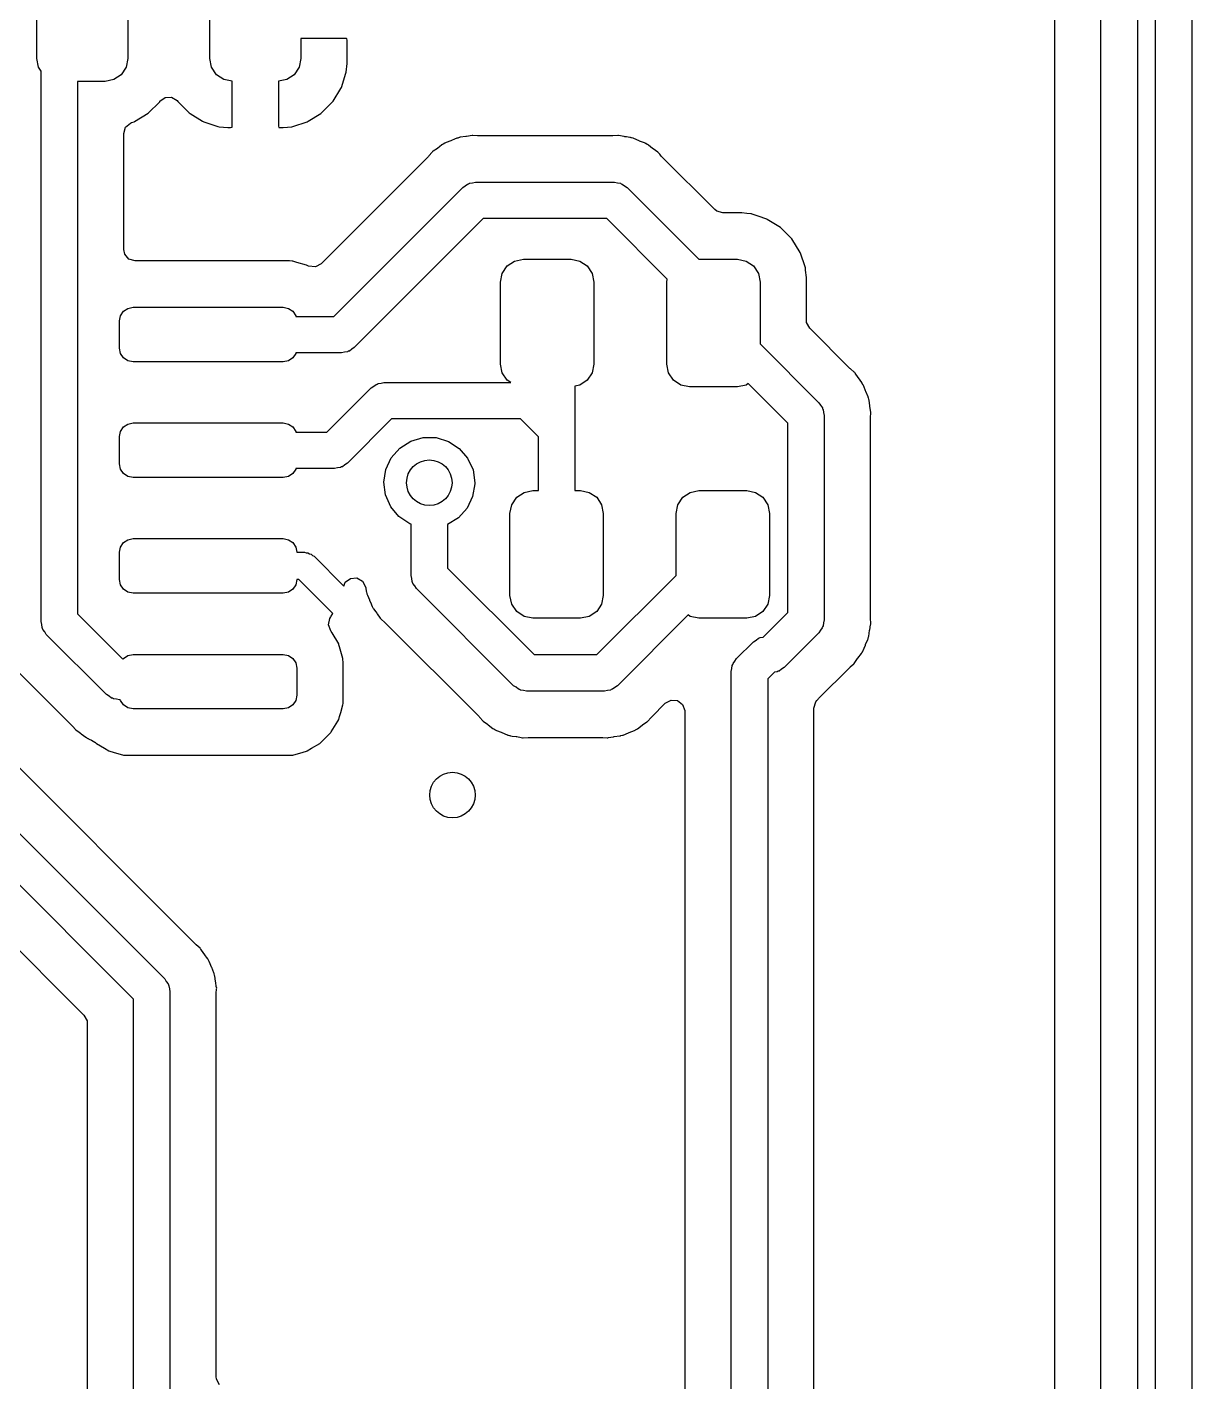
# Model space of a CAD drawing. Extents: x 61 to 228, y -146 to -45.
# Drawn here: x 215.55 to 228.34, y -101.57 to -86.69 of the extents above; entities that cross this region are included whole.
import ezdxf

# ---------------------------------------------------------------- set-up
doc = ezdxf.new("R2010")
doc.units = 0
doc.layers.add('BLACK', color=7, linetype='CONTINUOUS')

msp = doc.modelspace()

# ---------------------------------------------------------------- linework, layer by layer
at = {"layer": 'BLACK', "linetype": 'CONTINUOUS'}
for p, q in [((228.339, -46.529), (228.339, -125.146)), ((227.939, -125.063), (227.939, -46.6119)), ((227.34, -122.898), (227.34, -47.5364)), ((227.74, -47.4535), (227.74, -122.981)), ((226.831, -52.9497), (226.831, -106.043)), ((216.654, -86.0882), (216.654, -87.0382)), ((217.554, -87.0382), (217.554, -86.0882)), ((215.654, -87.0382), (215.654, -86.346)), ((219.048, -86.8172), (218.554, -86.8172)), ((218.554, -86.8172), (218.554, -87.0382)), ((219.056, -86.8189), (219.048, -86.8172)), ((219.058, -86.8201), (219.056, -86.8189)), ((219.062, -86.8353), (219.058, -86.8201)), ((219.062, -87.0853), (219.062, -86.8353)), ((215.673, -87.1339), (215.654, -87.0382)), ((215.7, -87.1742), (215.673, -87.1339)), ((216.635, -87.1339), (216.581, -87.215)), ((216.654, -87.0382), (216.635, -87.1339)), ((217.573, -87.1339), (217.554, -87.0382)), ((217.627, -87.215), (217.573, -87.1339)), ((218.535, -87.1339), (218.481, -87.215)), ((218.554, -87.0382), (218.535, -87.1339)), ((219.052, -87.1861), (219.062, -87.0918)), ((219.062, -87.0918), (219.062, -87.0853)), ((215.7, -93.218), (215.7, -87.1742)), ((216.404, -87.2882), (216.1, -87.2882)), ((216.1, -87.2882), (216.1, -93.1352)), ((216.5, -87.2692), (216.404, -87.2882)), ((216.581, -87.215), (216.5, -87.2692)), ((217.708, -87.2692), (217.627, -87.215)), ((217.8, -87.2874), (217.708, -87.2692)), ((217.8, -87.7827), (217.8, -87.2874)), ((218.4, -87.2692), (218.308, -87.2874)), ((218.308, -87.2874), (218.308, -87.7781)), ((218.481, -87.215), (218.4, -87.2692)), ((218.998, -87.3538), (219.049, -87.1995)), ((219.049, -87.1995), (219.052, -87.1861)), ((218.907, -87.505), (218.992, -87.367)), ((218.992, -87.367), (218.998, -87.3538)), ((216.878, -87.6367), (217.003, -87.5115)), ((217.003, -87.5115), (217.006, -87.507)), ((217.006, -87.507), (217.063, -87.4664)), ((217.063, -87.4664), (217.134, -87.4631)), ((217.134, -87.4631), (217.196, -87.4988)), ((217.196, -87.4988), (217.203, -87.5073)), ((217.203, -87.5073), (217.211, -87.5174)), ((217.211, -87.5174), (217.326, -87.6319)), ((218.783, -87.6311), (218.898, -87.5164)), ((218.898, -87.5164), (218.907, -87.505)), ((216.629, -87.7923), (216.682, -87.7458)), ((216.682, -87.7458), (216.695, -87.7409)), ((216.695, -87.7409), (216.721, -87.7321)), ((216.721, -87.7321), (216.728, -87.7297)), ((216.728, -87.7297), (216.878, -87.6367)), ((217.326, -87.6319), (217.337, -87.641)), ((217.337, -87.641), (217.475, -87.726)), ((217.475, -87.726), (217.488, -87.7322)), ((217.488, -87.7322), (217.643, -87.7833)), ((218.467, -87.7831), (218.621, -87.7316)), ((218.621, -87.7316), (218.634, -87.7254)), ((218.634, -87.7254), (218.772, -87.6401)), ((218.772, -87.6401), (218.783, -87.6311)), ((216.608, -87.8604), (216.629, -87.7923)), ((216.608, -89.1339), (216.608, -87.8604)), ((217.643, -87.7833), (217.656, -87.7862)), ((217.656, -87.7862), (217.75, -87.7959)), ((217.75, -87.7959), (217.757, -87.7962)), ((217.757, -87.7962), (217.782, -87.7962)), ((217.782, -87.7962), (217.797, -87.7917)), ((217.797, -87.7917), (217.798, -87.7903)), ((217.798, -87.7903), (217.8, -87.7827)), ((218.308, -87.7781), (218.312, -87.7933)), ((218.312, -87.7933), (218.314, -87.7945)), ((218.314, -87.7945), (218.322, -87.7962)), ((218.322, -87.7962), (218.351, -87.7962)), ((218.351, -87.7962), (218.358, -87.7959)), ((218.358, -87.7959), (218.453, -87.7859)), ((218.453, -87.7859), (218.467, -87.7831)), ((220.302, -87.9021), (220.295, -87.9048)), ((220.365, -87.8944), (220.302, -87.9021)), ((220.372, -87.8935), (220.365, -87.8944)), ((220.435, -87.8825), (220.372, -87.8935)), ((220.442, -87.883), (220.435, -87.8825)), ((220.492, -87.8864), (220.442, -87.883)), ((220.442, -87.883), (220.442, -87.883)), ((220.501, -87.8867), (220.492, -87.8864)), ((221.971, -87.8867), (220.501, -87.8867)), ((221.979, -87.8865), (221.971, -87.8867)), ((222.033, -87.8833), (221.979, -87.8865)), ((222.041, -87.8829), (222.033, -87.8833)), ((222.033, -87.8833), (222.033, -87.8833)), ((222.104, -87.8945), (222.041, -87.8829)), ((222.11, -87.8956), (222.104, -87.8945)), ((222.13, -87.8982), (222.11, -87.8956)), ((222.166, -87.9029), (222.13, -87.8982)), ((222.173, -87.9039), (222.166, -87.9029)), ((222.166, -87.9029), (222.166, -87.9029)), ((222.181, -87.9067), (222.173, -87.9039)), ((220.053, -88.0237), (220.006, -88.0555)), ((220.058, -88.0198), (220.053, -88.0237)), ((220.077, -88.0053), (220.058, -88.0198)), ((220.103, -87.9855), (220.077, -88.0053)), ((220.109, -87.9809), (220.103, -87.9855)), ((220.103, -87.9855), (220.103, -87.9855)), ((220.116, -87.9778), (220.109, -87.9809)), ((220.118, -87.9765), (220.116, -87.9778)), ((220.133, -87.9683), (220.118, -87.9765)), ((220.135, -87.967), (220.133, -87.9683)), ((220.141, -87.9627), (220.135, -87.967)), ((220.148, -87.96), (220.141, -87.9627)), ((220.201, -87.9401), (220.148, -87.96)), ((220.207, -87.9376), (220.201, -87.9401)), ((220.241, -87.9226), (220.207, -87.9376)), ((220.266, -87.912), (220.241, -87.9226)), ((220.273, -87.9107), (220.266, -87.912)), ((220.276, -87.9099), (220.273, -87.9107)), ((220.292, -87.9054), (220.276, -87.9099)), ((220.295, -87.9048), (220.292, -87.9054)), ((222.183, -87.9073), (222.181, -87.9067)), ((222.199, -87.912), (222.183, -87.9073)), ((222.202, -87.9128), (222.199, -87.912)), ((222.209, -87.9142), (222.202, -87.9128)), ((222.268, -87.9404), (222.209, -87.9142)), ((222.274, -87.943), (222.268, -87.9404)), ((222.326, -87.9634), (222.274, -87.943)), ((222.333, -87.9662), (222.326, -87.9634)), ((222.326, -87.9634), (222.326, -87.9634)), ((222.339, -87.9706), (222.333, -87.9662)), ((222.342, -87.9718), (222.339, -87.9706)), ((222.357, -87.9802), (222.342, -87.9718)), ((222.359, -87.9816), (222.357, -87.9802)), ((222.366, -87.9847), (222.359, -87.9816)), ((222.372, -87.9894), (222.366, -87.9847)), ((222.416, -88.0241), (222.372, -87.9894)), ((222.421, -88.0281), (222.416, -88.0241)), ((222.474, -88.0648), (222.421, -88.0281)), ((219.954, -88.1116), (218.776, -89.2895)), ((219.959, -88.1064), (219.954, -88.1116)), ((219.995, -88.0655), (219.959, -88.1064)), ((220, -88.0598), (219.995, -88.0655)), ((219.995, -88.0655), (219.995, -88.0655)), ((220.006, -88.0555), (220, -88.0598)), ((220.006, -88.0555), (220.006, -88.0555)), ((222.495, -88.0889), (222.474, -88.0648)), ((222.512, -88.1084), (222.495, -88.0889)), ((222.517, -88.1147), (222.512, -88.1084)), ((223.099, -88.696), (222.517, -88.1147)), ((218.916, -89.8684), (220.331, -88.4535)), ((220.331, -88.4535), (220.359, -88.4358)), ((220.359, -88.4358), (220.385, -88.415)), ((220.385, -88.415), (220.396, -88.4124)), ((220.396, -88.4124), (220.406, -88.4063)), ((220.406, -88.4063), (220.439, -88.4026)), ((220.439, -88.4026), (220.472, -88.3952)), ((220.472, -88.3952), (221.996, -88.3952)), ((221.996, -88.3952), (222.029, -88.4027)), ((222.029, -88.4027), (222.062, -88.4064)), ((222.062, -88.4064), (222.072, -88.4126)), ((222.072, -88.4126), (222.083, -88.4151)), ((222.083, -88.4151), (222.109, -88.436)), ((222.109, -88.436), (222.137, -88.4538)), ((222.137, -88.4538), (222.925, -89.2414)), ((220.555, -88.7952), (219.14, -90.2101)), ((221.913, -88.7952), (220.555, -88.7952)), ((222.578, -89.4602), (221.913, -88.7952)), ((223.12, -88.7129), (223.099, -88.696)), ((223.188, -88.7329), (223.12, -88.7129)), ((223.397, -88.7329), (223.188, -88.7329)), ((223.452, -88.7385), (223.397, -88.7329)), ((223.495, -88.7429), (223.452, -88.7385)), ((223.502, -88.7436), (223.495, -88.7429)), ((223.495, -88.7429), (223.495, -88.7429)), ((223.508, -88.7458), (223.502, -88.7436)), ((223.574, -88.7677), (223.508, -88.7458)), ((223.508, -88.7458), (223.508, -88.7458)), ((223.67, -88.7993), (223.574, -88.7677)), ((223.676, -88.8031), (223.67, -88.7993)), ((223.786, -88.8711), (223.676, -88.8031)), ((223.676, -88.8031), (223.676, -88.8031)), ((223.82, -88.8921), (223.786, -88.8711)), ((223.945, -89.0171), (223.82, -88.8921)), ((224.038, -89.1675), (223.945, -89.0171)), ((216.62, -89.1862), (216.608, -89.1339)), ((216.666, -89.2399), (216.62, -89.1862)), ((216.734, -89.2599), (216.666, -89.2399)), ((220.901, -89.2604), (220.997, -89.2414)), ((220.997, -89.2414), (221.522, -89.2414)), ((221.522, -89.2414), (221.618, -89.2604)), ((222.925, -89.2414), (223.347, -89.2414)), ((223.347, -89.2414), (223.443, -89.2604)), ((224.041, -89.1744), (224.038, -89.1675)), ((224.091, -89.3251), (224.041, -89.1744)), ((218.426, -89.2599), (216.734, -89.2599)), ((218.429, -89.2601), (218.426, -89.2599)), ((218.457, -89.2623), (218.429, -89.2601)), ((218.429, -89.2601), (218.429, -89.2601)), ((218.464, -89.2628), (218.457, -89.2623)), ((218.457, -89.2623), (218.457, -89.2623)), ((218.511, -89.2766), (218.464, -89.2628)), ((218.616, -89.307), (218.511, -89.2766)), ((218.624, -89.3093), (218.616, -89.307)), ((218.616, -89.307), (218.616, -89.307)), ((218.63, -89.3133), (218.624, -89.3093)), ((218.637, -89.316), (218.63, -89.3133)), ((218.713, -89.3235), (218.637, -89.316)), ((218.776, -89.2895), (218.713, -89.3235)), ((220.766, -89.3957), (220.82, -89.3146)), ((220.82, -89.3146), (220.901, -89.2604)), ((221.618, -89.2604), (221.699, -89.3146)), ((221.699, -89.3146), (221.753, -89.3957)), ((223.443, -89.2604), (223.524, -89.3146)), ((223.524, -89.3146), (223.578, -89.3957)), ((224.094, -89.3352), (224.091, -89.3251)), ((224.095, -89.3421), (224.094, -89.3352)), ((224.097, -89.3602), (224.095, -89.3421)), ((224.095, -89.3421), (224.095, -89.3421)), ((224.105, -89.441), (224.097, -89.3602)), ((220.747, -89.4914), (220.766, -89.3957)), ((220.747, -90.3914), (220.747, -89.4914)), ((221.753, -89.3957), (221.772, -89.4914)), ((221.772, -89.4914), (221.772, -90.3914)), ((222.572, -89.4914), (222.578, -89.4602)), ((222.572, -90.3914), (222.572, -89.4914)), ((223.578, -89.3957), (223.597, -89.4914)), ((223.597, -89.4914), (223.597, -90.1711)), ((224.105, -89.9082), (224.105, -89.441)), ((216.571, -89.861), (216.604, -89.8123)), ((216.604, -89.8123), (216.652, -89.7798)), ((216.652, -89.7798), (216.71, -89.7684)), ((216.71, -89.7684), (218.36, -89.7684)), ((218.36, -89.7684), (218.417, -89.7798)), ((218.417, -89.7798), (218.466, -89.8123)), ((218.466, -89.8123), (218.498, -89.861)), ((216.56, -89.9184), (216.571, -89.861)), ((216.56, -90.2184), (216.56, -89.9184)), ((218.498, -89.861), (218.5, -89.8684)), ((218.5, -89.8684), (218.916, -89.8684)), ((224.108, -89.935), (224.105, -89.9082)), ((224.142, -89.9973), (224.108, -89.935)), ((224.584, -90.439), (224.142, -89.9973)), ((216.571, -90.2758), (216.56, -90.2184)), ((216.604, -90.3245), (216.571, -90.2758)), ((218.498, -90.2758), (218.466, -90.3245)), ((218.5, -90.2684), (218.498, -90.2758)), ((218.999, -90.2684), (218.5, -90.2684)), ((219.031, -90.261), (218.999, -90.2684)), ((219.065, -90.2573), (219.031, -90.261)), ((219.074, -90.2512), (219.065, -90.2573)), ((219.086, -90.2486), (219.074, -90.2512)), ((219.112, -90.2278), (219.086, -90.2486)), ((219.14, -90.2101), (219.112, -90.2278)), ((223.597, -90.1711), (224.242, -90.8162)), ((216.652, -90.357), (216.604, -90.3245)), ((216.71, -90.3684), (216.652, -90.357)), ((218.36, -90.3684), (216.71, -90.3684)), ((218.417, -90.357), (218.36, -90.3684)), ((218.466, -90.3245), (218.417, -90.357)), ((220.766, -90.4871), (220.747, -90.3914)), ((221.772, -90.3914), (221.753, -90.4871)), ((222.591, -90.4871), (222.572, -90.3914)), ((220.82, -90.5682), (220.766, -90.4871)), ((220.86, -90.5945), (220.82, -90.5682)), ((221.699, -90.5682), (221.618, -90.6224)), ((221.753, -90.4871), (221.699, -90.5682)), ((222.645, -90.5682), (222.591, -90.4871)), ((222.726, -90.6224), (222.645, -90.5682)), ((224.589, -90.444), (224.584, -90.439)), ((224.629, -90.4793), (224.589, -90.444)), ((224.636, -90.4854), (224.629, -90.4793)), ((224.64, -90.4917), (224.636, -90.4854)), ((224.672, -90.5381), (224.64, -90.4917)), ((224.64, -90.4917), (224.64, -90.4917)), ((224.676, -90.5434), (224.672, -90.5381)), ((224.715, -90.5941), (224.676, -90.5434)), ((218.84, -91.1384), (219.325, -90.6528)), ((219.325, -90.6528), (219.354, -90.6351)), ((219.354, -90.6351), (219.38, -90.6143)), ((219.38, -90.6143), (219.391, -90.6117)), ((219.391, -90.6117), (219.401, -90.6056)), ((219.401, -90.6056), (219.434, -90.6019)), ((219.434, -90.6019), (219.466, -90.5945)), ((219.466, -90.5945), (220.86, -90.5945)), ((221.618, -90.6224), (221.563, -90.6332)), ((221.563, -90.6332), (221.563, -91.7814)), ((222.822, -90.6414), (222.726, -90.6224)), ((223.347, -90.6414), (222.822, -90.6414)), ((223.443, -90.6224), (223.347, -90.6414)), ((223.467, -90.6064), (223.443, -90.6224)), ((223.9, -91.0402), (223.467, -90.6064)), ((224.718, -90.601), (224.715, -90.5941)), ((224.719, -90.6033), (224.718, -90.601)), ((224.727, -90.6181), (224.719, -90.6033)), ((224.729, -90.6205), (224.727, -90.6181)), ((224.733, -90.6267), (224.729, -90.6205)), ((224.736, -90.6339), (224.733, -90.6267)), ((224.755, -90.6865), (224.736, -90.6339)), ((224.736, -90.6339), (224.736, -90.6339)), ((224.758, -90.6926), (224.755, -90.6865)), ((224.784, -90.7511), (224.758, -90.6926)), ((224.242, -90.8162), (224.26, -90.8445)), ((224.26, -90.8445), (224.281, -90.8707)), ((224.281, -90.8707), (224.283, -90.8819)), ((224.785, -90.7586), (224.784, -90.7511)), ((224.786, -90.7611), (224.785, -90.7586)), ((224.79, -90.7774), (224.786, -90.7611)), ((224.791, -90.7801), (224.79, -90.7774)), ((224.794, -90.7872), (224.791, -90.7801)), ((224.801, -90.8504), (224.794, -90.7872)), ((224.801, -90.8506), (224.801, -90.8504)), ((224.802, -90.8571), (224.801, -90.8506)), ((224.813, -90.92), (224.802, -90.8571)), ((219.549, -90.9945), (219.064, -91.4801)), ((220.967, -90.9945), (219.549, -90.9945)), ((221.163, -91.1907), (220.967, -90.9945)), ((224.283, -90.8819), (224.289, -90.8916)), ((224.289, -90.8916), (224.293, -90.9248)), ((224.293, -90.9248), (224.3, -90.9574)), ((224.3, -90.9574), (224.3, -93.201)), ((224.809, -90.9777), (224.813, -90.9276)), ((224.809, -90.9863), (224.809, -90.9777)), ((224.809, -93.176), (224.809, -90.9863)), ((224.813, -90.9276), (224.813, -90.92)), ((224.813, -90.9276), (224.813, -90.9276)), ((216.56, -91.1884), (216.571, -91.131)), ((216.571, -91.131), (216.604, -91.0823)), ((216.604, -91.0823), (216.652, -91.0498)), ((216.652, -91.0498), (216.71, -91.0384)), ((216.71, -91.0384), (218.36, -91.0384)), ((218.36, -91.0384), (218.417, -91.0498)), ((218.417, -91.0498), (218.466, -91.0823)), ((218.466, -91.0823), (218.498, -91.131)), ((218.498, -91.131), (218.5, -91.1384)), ((218.5, -91.1384), (218.84, -91.1384)), ((223.9, -93.1178), (223.9, -91.0402)), ((216.56, -91.4884), (216.56, -91.1884)), ((219.546, -91.4195), (219.64, -91.3132)), ((219.64, -91.3132), (219.76, -91.2376)), ((219.76, -91.2376), (219.896, -91.1986)), ((219.896, -91.1986), (220.038, -91.1995)), ((220.038, -91.1995), (220.174, -91.2401)), ((220.174, -91.2401), (220.293, -91.3172)), ((220.293, -91.3172), (220.385, -91.4246)), ((221.163, -91.7814), (221.163, -91.1907)), ((219.486, -91.5478), (219.546, -91.4195)), ((220.385, -91.4246), (220.444, -91.5537)), ((216.571, -91.5458), (216.56, -91.4884)), ((216.604, -91.5945), (216.571, -91.5458)), ((216.652, -91.627), (216.604, -91.5945)), ((218.466, -91.5945), (218.417, -91.627)), ((218.498, -91.5458), (218.466, -91.5945)), ((218.5, -91.5384), (218.498, -91.5458)), ((218.923, -91.5384), (218.5, -91.5384)), ((218.955, -91.531), (218.923, -91.5384)), ((218.988, -91.5273), (218.955, -91.531)), ((218.998, -91.5212), (218.988, -91.5273)), ((219.009, -91.5186), (218.998, -91.5212)), ((219.035, -91.4978), (219.009, -91.5186)), ((219.064, -91.4801), (219.035, -91.4978)), ((219.464, -91.6879), (219.486, -91.5478)), ((220.444, -91.5537), (220.464, -91.694)), ((216.71, -91.6384), (216.652, -91.627)), ((218.36, -91.6384), (216.71, -91.6384)), ((218.417, -91.627), (218.36, -91.6384)), ((219.482, -91.8285), (219.464, -91.6879)), ((220.464, -91.7062), (220.44, -91.846)), ((220.464, -91.694), (220.464, -91.7062)), ((219.54, -91.9582), (219.482, -91.8285)), ((220.44, -91.846), (220.379, -91.9736)), ((220.869, -91.9357), (220.924, -91.8546)), ((220.924, -91.8546), (221.005, -91.8004)), ((221.005, -91.8004), (221.1, -91.7814)), ((221.1, -91.7814), (221.163, -91.7814)), ((221.563, -91.7814), (221.625, -91.7814)), ((221.625, -91.7814), (221.721, -91.8004)), ((221.721, -91.8004), (221.802, -91.8546)), ((221.802, -91.8546), (221.856, -91.9357)), ((222.694, -91.9357), (222.749, -91.8546)), ((222.749, -91.8546), (222.83, -91.8004)), ((222.83, -91.8004), (222.925, -91.7814)), ((222.925, -91.7814), (223.45, -91.7814)), ((223.45, -91.7814), (223.546, -91.8004)), ((223.546, -91.8004), (223.627, -91.8546)), ((223.627, -91.8546), (223.681, -91.9357)), ((219.631, -92.0667), (219.54, -91.9582)), ((219.749, -92.1453), (219.631, -92.0667)), ((220.379, -91.9736), (220.283, -92.0787)), ((220.85, -92.0314), (220.869, -91.9357)), ((220.85, -92.9314), (220.85, -92.0314)), ((221.856, -91.9357), (221.875, -92.0314)), ((221.875, -92.0314), (221.875, -92.9314)), ((222.675, -92.0314), (222.694, -91.9357)), ((222.675, -92.7111), (222.675, -92.0314)), ((223.681, -91.9357), (223.7, -92.0314)), ((223.7, -92.0314), (223.7, -92.9314)), ((219.764, -92.1501), (219.749, -92.1453)), ((219.764, -92.7142), (219.764, -92.1501)), ((220.283, -92.0787), (220.164, -92.152)), ((220.164, -92.152), (220.164, -92.6314)), ((216.571, -92.401), (216.604, -92.3523)), ((216.604, -92.3523), (216.652, -92.3198)), ((216.652, -92.3198), (216.71, -92.3084)), ((216.71, -92.3084), (218.36, -92.3084)), ((218.36, -92.3084), (218.417, -92.3198)), ((218.417, -92.3198), (218.466, -92.3523)), ((218.466, -92.3523), (218.498, -92.401)), ((216.56, -92.4584), (216.571, -92.401)), ((216.56, -92.7584), (216.56, -92.4584)), ((218.498, -92.401), (218.51, -92.4584)), ((218.51, -92.4584), (218.592, -92.4584)), ((218.592, -92.4584), (218.611, -92.4635)), ((218.611, -92.4635), (218.631, -92.4635)), ((218.631, -92.4635), (218.648, -92.4734)), ((218.648, -92.4734), (218.667, -92.4785)), ((218.667, -92.4785), (218.681, -92.4925)), ((218.681, -92.4925), (218.698, -92.5023)), ((218.698, -92.5023), (219.025, -92.8287)), ((220.164, -92.6314), (221.114, -93.5814)), ((216.571, -92.8158), (216.56, -92.7584)), ((218.51, -92.7584), (218.498, -92.8158)), ((218.53, -92.7584), (218.51, -92.7584)), ((218.904, -93.1317), (218.53, -92.7584)), ((219.025, -92.8287), (219.041, -92.7863)), ((219.041, -92.7863), (219.098, -92.7442)), ((219.098, -92.7442), (219.169, -92.7396)), ((219.169, -92.7396), (219.231, -92.7741)), ((219.231, -92.7741), (219.265, -92.8366)), ((219.771, -92.7468), (219.764, -92.7142)), ((219.775, -92.78), (219.771, -92.7468)), ((219.781, -92.7898), (219.775, -92.78)), ((219.784, -92.801), (219.781, -92.7898)), ((219.805, -92.8271), (219.784, -92.801)), ((221.805, -93.5814), (222.675, -92.7111)), ((216.604, -92.8645), (216.571, -92.8158)), ((216.652, -92.897), (216.604, -92.8645)), ((216.71, -92.9084), (216.652, -92.897)), ((218.36, -92.9084), (216.71, -92.9084)), ((218.417, -92.897), (218.36, -92.9084)), ((218.466, -92.8645), (218.417, -92.897)), ((218.498, -92.8158), (218.466, -92.8645)), ((219.265, -92.8366), (219.266, -92.8474)), ((219.266, -92.8474), (219.267, -92.8527)), ((219.267, -92.8527), (219.271, -92.8845)), ((219.271, -92.8845), (219.274, -92.8916)), ((219.274, -92.8916), (219.274, -92.8942)), ((219.274, -92.8942), (219.279, -92.9105)), ((219.279, -92.9105), (219.279, -92.913)), ((219.279, -92.913), (219.281, -92.9205)), ((219.281, -92.9205), (219.284, -92.9275)), ((219.284, -92.9275), (219.306, -92.979)), ((219.822, -92.8554), (219.805, -92.8271)), ((220.89, -93.9228), (219.822, -92.8554)), ((220.869, -93.0271), (220.85, -92.9314)), ((221.875, -92.9314), (221.856, -93.0271)), ((223.7, -92.9314), (223.681, -93.0271)), ((219.306, -92.979), (219.309, -92.9851)), ((219.309, -92.9851), (219.324, -93.0253)), ((219.324, -93.0253), (219.332, -93.0449)), ((219.332, -93.0449), (219.336, -93.0512)), ((219.336, -93.0512), (219.337, -93.0535)), ((219.337, -93.0535), (219.345, -93.0683)), ((219.345, -93.0683), (219.347, -93.0706)), ((219.347, -93.0706), (219.35, -93.0775)), ((219.35, -93.0775), (219.375, -93.111)), ((220.924, -93.1082), (220.869, -93.0271)), ((221.005, -93.1624), (220.924, -93.1082)), ((221.802, -93.1082), (221.721, -93.1624)), ((221.856, -93.0271), (221.802, -93.1082)), ((223.627, -93.1082), (223.546, -93.1624)), ((223.681, -93.0271), (223.627, -93.1082)), ((215.707, -93.2506), (215.7, -93.218)), ((215.711, -93.2838), (215.707, -93.2506)), ((216.1, -93.1352), (216.597, -93.6323)), ((218.856, -93.2541), (218.87, -93.1845)), ((218.881, -93.3187), (218.856, -93.2541)), ((218.87, -93.1845), (218.882, -93.1658)), ((218.882, -93.1658), (218.888, -93.1581)), ((218.888, -93.1581), (218.904, -93.1317)), ((219.375, -93.111), (219.389, -93.1282)), ((219.389, -93.1282), (219.392, -93.1336)), ((219.392, -93.1336), (219.424, -93.18)), ((219.424, -93.18), (219.424, -93.18)), ((219.424, -93.18), (219.429, -93.1862)), ((219.429, -93.1862), (219.434, -93.1913)), ((219.434, -93.1913), (219.434, -93.1913)), ((219.434, -93.1913), (219.475, -93.2277)), ((219.475, -93.2277), (219.48, -93.2327)), ((219.48, -93.2327), (220.51, -94.2619)), ((221.1, -93.1814), (221.005, -93.1624)), ((221.625, -93.1814), (221.1, -93.1814)), ((221.721, -93.1624), (221.625, -93.1814)), ((222.806, -93.1464), (222.029, -93.9231)), ((222.83, -93.1624), (222.806, -93.1464)), ((222.925, -93.1814), (222.83, -93.1624)), ((223.45, -93.1814), (222.925, -93.1814)), ((223.546, -93.1624), (223.45, -93.1814)), ((223.629, -93.3892), (223.9, -93.1178)), ((224.293, -93.2336), (224.289, -93.2667)), ((224.3, -93.201), (224.293, -93.2336)), ((224.801, -93.3083), (224.811, -93.2529)), ((224.809, -93.1833), (224.809, -93.176)), ((224.812, -93.2372), (224.809, -93.1833)), ((224.811, -93.2529), (224.813, -93.2455)), ((224.813, -93.2455), (224.812, -93.2372)), ((217.4, -96.7636), (214.034, -93.3979)), ((215.717, -93.2935), (215.711, -93.2838)), ((215.72, -93.3047), (215.717, -93.2935)), ((215.741, -93.3309), (215.72, -93.3047)), ((215.758, -93.3592), (215.741, -93.3309)), ((216.419, -94.0198), (215.758, -93.3592)), ((218.884, -93.3216), (218.881, -93.3187)), ((218.888, -93.3284), (218.884, -93.3216)), ((218.897, -93.3436), (218.888, -93.3284)), ((218.888, -93.3284), (218.888, -93.3284)), ((218.969, -93.4648), (218.897, -93.3436)), ((223.552, -93.422), (223.578, -93.4012)), ((223.578, -93.4012), (223.589, -93.3986)), ((223.589, -93.3986), (223.599, -93.3925)), ((223.599, -93.3925), (223.629, -93.3892)), ((224.242, -93.3421), (223.861, -93.7231)), ((224.26, -93.3138), (224.242, -93.3421)), ((224.28, -93.2877), (224.26, -93.3138)), ((224.283, -93.2765), (224.28, -93.2877)), ((224.289, -93.2667), (224.283, -93.2765)), ((224.781, -93.4141), (224.783, -93.4066)), ((224.783, -93.4066), (224.784, -93.404)), ((224.784, -93.404), (224.788, -93.3878)), ((224.788, -93.3878), (224.789, -93.3852)), ((224.789, -93.3852), (224.792, -93.3781)), ((224.792, -93.3781), (224.796, -93.348)), ((224.796, -93.348), (224.8, -93.3148)), ((224.8, -93.3148), (224.801, -93.3083)), ((218.971, -93.4724), (218.969, -93.4648)), ((218.978, -93.4969), (218.971, -93.4724)), ((218.971, -93.4724), (218.971, -93.4724)), ((219.015, -93.6246), (218.978, -93.4969)), ((223.339, -93.6246), (223.523, -93.4397)), ((223.523, -93.4397), (223.552, -93.422)), ((224.715, -93.5611), (224.724, -93.5465)), ((224.724, -93.5465), (224.725, -93.5441)), ((224.725, -93.5441), (224.729, -93.5379)), ((224.729, -93.5379), (224.74, -93.5095)), ((224.74, -93.5095), (224.753, -93.4784)), ((224.753, -93.4784), (224.755, -93.4723)), ((224.755, -93.4723), (224.756, -93.4714)), ((224.756, -93.4714), (224.781, -93.4141)), ((216.597, -93.6323), (216.604, -93.6223)), ((216.604, -93.6223), (216.652, -93.5898)), ((216.652, -93.5898), (216.71, -93.5784)), ((216.71, -93.5784), (218.36, -93.5784)), ((218.36, -93.5784), (218.417, -93.5898)), ((218.417, -93.5898), (218.466, -93.6223)), ((218.466, -93.6223), (218.498, -93.671)), ((218.498, -93.671), (218.51, -93.7284)), ((219.016, -93.631), (219.015, -93.6246)), ((219.016, -93.6373), (219.016, -93.631)), ((219.016, -93.631), (219.016, -93.631)), ((219.018, -93.6619), (219.016, -93.6373)), ((219.018, -94.0949), (219.018, -93.6619)), ((221.114, -93.5814), (221.805, -93.5814)), ((223.287, -93.7331), (223.291, -93.6999)), ((223.291, -93.6999), (223.297, -93.6902)), ((223.297, -93.6902), (223.3, -93.679)), ((223.3, -93.679), (223.321, -93.6529)), ((223.321, -93.6529), (223.339, -93.6246)), ((224.587, -93.7162), (224.625, -93.6832)), ((224.625, -93.6832), (224.631, -93.6782)), ((224.625, -93.6832), (224.625, -93.6832)), ((224.631, -93.6782), (224.668, -93.6259)), ((224.668, -93.6259), (224.671, -93.6207)), ((224.671, -93.6207), (224.711, -93.5704)), ((224.711, -93.5704), (224.714, -93.5634)), ((224.714, -93.5634), (224.715, -93.5611)), ((213.654, -93.737), (217.058, -97.1408)), ((215.416, -93.7364), (216.039, -94.3589)), ((218.51, -93.7284), (218.51, -94.0284)), ((223.28, -93.7657), (223.287, -93.7331)), ((223.28, -114.697), (223.28, -93.7657)), ((223.755, -93.7736), (223.68, -93.8488)), ((223.68, -93.8488), (223.68, -114.697)), ((223.785, -93.7703), (223.755, -93.7736)), ((223.795, -93.7642), (223.785, -93.7703)), ((223.806, -93.7616), (223.795, -93.7642)), ((223.832, -93.7408), (223.806, -93.7616)), ((223.861, -93.7231), (223.832, -93.7408)), ((224.238, -94.065), (224.581, -93.7221)), ((224.581, -93.7221), (224.587, -93.7162)), ((220.918, -93.9406), (220.89, -93.9228)), ((220.944, -93.9615), (220.918, -93.9406)), ((220.955, -93.964), (220.944, -93.9615)), ((220.965, -93.9702), (220.955, -93.964)), ((220.998, -93.9739), (220.965, -93.9702)), ((221.031, -93.9814), (220.998, -93.9739)), ((221.888, -93.9814), (221.031, -93.9814)), ((221.92, -93.974), (221.888, -93.9814)), ((221.954, -93.9703), (221.92, -93.974)), ((221.963, -93.9642), (221.954, -93.9703)), ((221.975, -93.9616), (221.963, -93.9642)), ((222.001, -93.9408), (221.975, -93.9616)), ((222.029, -93.9231), (222.001, -93.9408)), ((216.716, -97.3648), (213.498, -94.1466)), ((216.447, -94.0376), (216.419, -94.0198)), ((216.473, -94.0585), (216.447, -94.0376)), ((216.485, -94.061), (216.473, -94.0585)), ((216.494, -94.0672), (216.485, -94.061)), ((216.527, -94.0709), (216.494, -94.0672)), ((216.56, -94.0784), (216.527, -94.0709)), ((216.57, -94.0784), (216.56, -94.0784)), ((216.571, -94.0858), (216.57, -94.0784)), ((216.604, -94.1345), (216.571, -94.0858)), ((216.652, -94.167), (216.604, -94.1345)), ((218.466, -94.1345), (218.417, -94.167)), ((218.498, -94.0858), (218.466, -94.1345)), ((218.51, -94.0284), (218.498, -94.0858)), ((218.991, -94.2152), (219.015, -94.1322)), ((219.015, -94.1322), (219.017, -94.1189)), ((219.017, -94.1189), (219.018, -94.0974)), ((219.018, -94.0973), (219.018, -94.0949)), ((219.018, -94.0974), (219.018, -94.0973)), ((222.406, -94.265), (222.556, -94.1149)), ((222.556, -94.1149), (222.619, -94.0808)), ((222.619, -94.0808), (222.69, -94.0859)), ((222.69, -94.0859), (222.746, -94.1285)), ((222.746, -94.1285), (222.771, -94.195)), ((224.188, -94.1682), (224.209, -94.1001)), ((224.209, -94.1001), (224.22, -94.0844)), ((224.22, -94.0844), (224.233, -94.0702)), ((224.233, -94.0702), (224.238, -94.065)), ((216.71, -94.1784), (216.652, -94.167)), ((218.36, -94.1784), (216.71, -94.1784)), ((218.417, -94.167), (218.36, -94.1784)), ((218.958, -94.3111), (218.969, -94.292)), ((218.969, -94.292), (218.978, -94.2626)), ((218.978, -94.2626), (218.991, -94.2152)), ((220.51, -94.2619), (220.516, -94.2682)), ((220.516, -94.2682), (220.554, -94.3118)), ((222.36, -94.3168), (222.401, -94.2702)), ((222.401, -94.2702), (222.406, -94.265)), ((222.771, -94.195), (222.772, -94.204)), ((222.772, -94.204), (222.772, -114.278)), ((224.188, -106.457), (224.188, -94.1682)), ((216.039, -94.3589), (216.045, -94.3652)), ((216.045, -94.3652), (216.083, -94.4088)), ((216.083, -94.4088), (216.118, -94.4336)), ((216.118, -94.4336), (216.135, -94.4455)), ((216.135, -94.4455), (216.14, -94.4494)), ((218.767, -94.5529), (218.884, -94.4352)), ((218.884, -94.4352), (218.888, -94.4284)), ((218.888, -94.4284), (218.958, -94.3111)), ((218.888, -94.4284), (218.888, -94.4284)), ((220.554, -94.3118), (220.603, -94.3462)), ((220.603, -94.3462), (220.606, -94.3485)), ((220.606, -94.3485), (220.611, -94.3524)), ((220.611, -94.3524), (220.661, -94.3919)), ((220.661, -94.3919), (220.668, -94.395)), ((220.668, -94.395), (220.671, -94.3964)), ((220.671, -94.3964), (220.685, -94.4048)), ((220.685, -94.4048), (220.688, -94.406)), ((220.688, -94.406), (220.694, -94.4104)), ((220.694, -94.4104), (220.701, -94.4131)), ((220.701, -94.4131), (220.701, -94.4132)), ((220.701, -94.4132), (220.753, -94.4336)), ((220.753, -94.4336), (220.76, -94.4362)), ((220.76, -94.4362), (220.818, -94.4624)), ((222.094, -94.4646), (222.153, -94.439)), ((222.153, -94.439), (222.159, -94.4365)), ((222.159, -94.4365), (222.16, -94.4362)), ((222.16, -94.4362), (222.219, -94.4139)), ((222.219, -94.4139), (222.225, -94.4096)), ((222.225, -94.4096), (222.227, -94.4083)), ((222.227, -94.4083), (222.242, -94.4001)), ((222.242, -94.4001), (222.244, -94.3988)), ((222.244, -94.3988), (222.251, -94.3957)), ((222.251, -94.3957), (222.302, -94.3568)), ((222.302, -94.3568), (222.307, -94.3529)), ((222.307, -94.3529), (222.354, -94.3211)), ((222.354, -94.3211), (222.36, -94.3168)), ((222.354, -94.3211), (222.354, -94.3211)), ((216.14, -94.4494), (216.191, -94.4889)), ((216.191, -94.4889), (216.198, -94.492)), ((216.198, -94.492), (216.2, -94.4934)), ((216.2, -94.4934), (216.215, -94.5018)), ((216.215, -94.5018), (216.217, -94.503)), ((216.217, -94.503), (216.223, -94.5074)), ((216.223, -94.5074), (216.23, -94.5101)), ((216.23, -94.5101), (216.23, -94.5102)), ((216.23, -94.5102), (216.255, -94.5198)), ((216.255, -94.5198), (216.291, -94.5431)), ((216.291, -94.5431), (216.291, -94.5424)), ((216.291, -94.5424), (216.297, -94.5472)), ((216.297, -94.5472), (216.303, -94.5529)), ((216.303, -94.5529), (216.31, -94.5569)), ((216.31, -94.5569), (216.31, -94.5569)), ((216.31, -94.5569), (216.398, -94.609)), ((218.672, -94.609), (218.76, -94.5569)), ((218.76, -94.5569), (218.767, -94.5529)), ((218.76, -94.5569), (218.76, -94.5569)), ((220.818, -94.4624), (220.825, -94.4638)), ((220.825, -94.4638), (220.828, -94.4646)), ((220.828, -94.4646), (220.844, -94.4693)), ((220.844, -94.4693), (220.847, -94.4699)), ((220.847, -94.4699), (220.854, -94.4727)), ((220.854, -94.4727), (220.874, -94.4754)), ((220.874, -94.4754), (220.917, -94.481)), ((220.917, -94.481), (220.924, -94.4821)), ((220.924, -94.4821), (220.972, -94.4911)), ((220.972, -94.4911), (220.986, -94.4937)), ((220.986, -94.4937), (220.994, -94.4933)), ((220.994, -94.4933), (221.049, -94.4901)), ((220.994, -94.4933), (220.994, -94.4933)), ((221.049, -94.4901), (221.056, -94.4899)), ((221.056, -94.4899), (221.859, -94.4899)), ((221.859, -94.4899), (221.868, -94.4902)), ((221.868, -94.4902), (221.918, -94.4936)), ((221.918, -94.4936), (221.918, -94.4936)), ((221.918, -94.4936), (221.925, -94.4941)), ((221.925, -94.4941), (221.933, -94.4928)), ((221.933, -94.4928), (221.959, -94.4882)), ((221.933, -94.4928), (221.933, -94.4928)), ((221.959, -94.4882), (221.988, -94.4831)), ((221.988, -94.4831), (221.995, -94.4822)), ((221.995, -94.4822), (222.058, -94.4745)), ((222.058, -94.4745), (222.065, -94.4718)), ((222.065, -94.4718), (222.068, -94.4712)), ((222.068, -94.4712), (222.084, -94.4667)), ((222.084, -94.4667), (222.087, -94.4659)), ((222.087, -94.4659), (222.094, -94.4646)), ((213.356, -94.7238), (216.171, -97.5386)), ((216.398, -94.609), (216.446, -94.6375)), ((216.446, -94.6375), (216.454, -94.6398)), ((216.454, -94.6398), (216.454, -94.6398)), ((216.454, -94.6398), (216.493, -94.6512)), ((216.493, -94.6512), (216.606, -94.684)), ((216.606, -94.684), (216.612, -94.6845)), ((216.612, -94.6845), (216.612, -94.6845)), ((216.612, -94.6845), (216.641, -94.6867)), ((216.641, -94.6867), (216.641, -94.6867)), ((216.641, -94.6867), (216.643, -94.6869)), ((216.643, -94.6869), (218.426, -94.6869)), ((218.426, -94.6869), (218.429, -94.6867)), ((218.429, -94.6867), (218.457, -94.6845)), ((218.429, -94.6867), (218.429, -94.6867)), ((218.457, -94.6845), (218.464, -94.684)), ((218.457, -94.6845), (218.457, -94.6845)), ((218.464, -94.684), (218.577, -94.6512)), ((218.577, -94.6512), (218.616, -94.6398)), ((218.616, -94.6398), (218.624, -94.6375)), ((218.616, -94.6398), (218.616, -94.6398)), ((218.624, -94.6375), (218.672, -94.609)), ((217.405, -96.7686), (217.4, -96.7636)), ((217.446, -96.8049), (217.405, -96.7686)), ((217.451, -96.81), (217.446, -96.8049)), ((217.456, -96.8163), (217.451, -96.81)), ((217.488, -96.8627), (217.456, -96.8163)), ((217.456, -96.8163), (217.456, -96.8163)), ((217.491, -96.868), (217.488, -96.8627)), ((217.499, -96.8784), (217.491, -96.868)), ((217.526, -96.9127), (217.499, -96.8784)), ((217.53, -96.9187), (217.526, -96.9127)), ((217.526, -96.9127), (217.526, -96.9127)), ((217.533, -96.9257), (217.53, -96.9187)), ((217.535, -96.9279), (217.533, -96.9257)), ((217.543, -96.9427), (217.535, -96.9279)), ((217.544, -96.9451), (217.543, -96.9427)), ((217.548, -96.9513), (217.544, -96.9451)), ((217.551, -96.9585), (217.548, -96.9513)), ((217.571, -97.0111), (217.551, -96.9585)), ((217.551, -96.9585), (217.551, -96.9585)), ((217.574, -97.0172), (217.571, -97.0111)), ((217.587, -97.0472), (217.574, -97.0172)), ((217.599, -97.0757), (217.587, -97.0472)), ((217.601, -97.0832), (217.599, -97.0757)), ((217.601, -97.0857), (217.601, -97.0832)), ((217.606, -97.1021), (217.601, -97.0857)), ((217.606, -97.1046), (217.606, -97.1021)), ((217.609, -97.1118), (217.606, -97.1046)), ((217.616, -97.1677), (217.609, -97.1118)), ((217.058, -97.1408), (217.075, -97.1691)), ((217.075, -97.1691), (217.096, -97.1953)), ((217.096, -97.1953), (217.099, -97.2065)), ((217.099, -97.2065), (217.105, -97.2162)), ((217.105, -97.2162), (217.109, -97.2494)), ((217.109, -97.2494), (217.116, -97.282)), ((217.617, -97.1752), (217.616, -97.1677)), ((217.618, -97.1817), (217.617, -97.1752)), ((217.625, -97.2233), (217.618, -97.1817)), ((217.629, -97.2446), (217.625, -97.2233)), ((217.625, -97.3023), (217.628, -97.2522)), ((217.628, -97.2522), (217.629, -97.2446)), ((217.628, -97.2522), (217.628, -97.2522)), ((216.716, -101.854), (216.716, -97.3648)), ((217.116, -97.282), (217.116, -101.771)), ((217.624, -97.3109), (217.625, -97.3023)), ((217.624, -101.508), (217.624, -97.3109)), ((216.171, -97.5386), (216.205, -97.6009)), ((216.205, -97.6009), (216.207, -97.6277)), ((216.207, -97.6277), (216.207, -101.825)), ((217.627, -101.535), (217.624, -101.508)), ((217.661, -101.597), (217.627, -101.535))]:
    msp.add_line(p, q, dxfattribs=at)
at = {"layer": 'BLACK'}
for centre in [(219.964, -91.694), (220.218, -95.123)]:
    msp.add_circle(centre, 0.25, dxfattribs=at)

doc.saveas('drawing.dxf')
